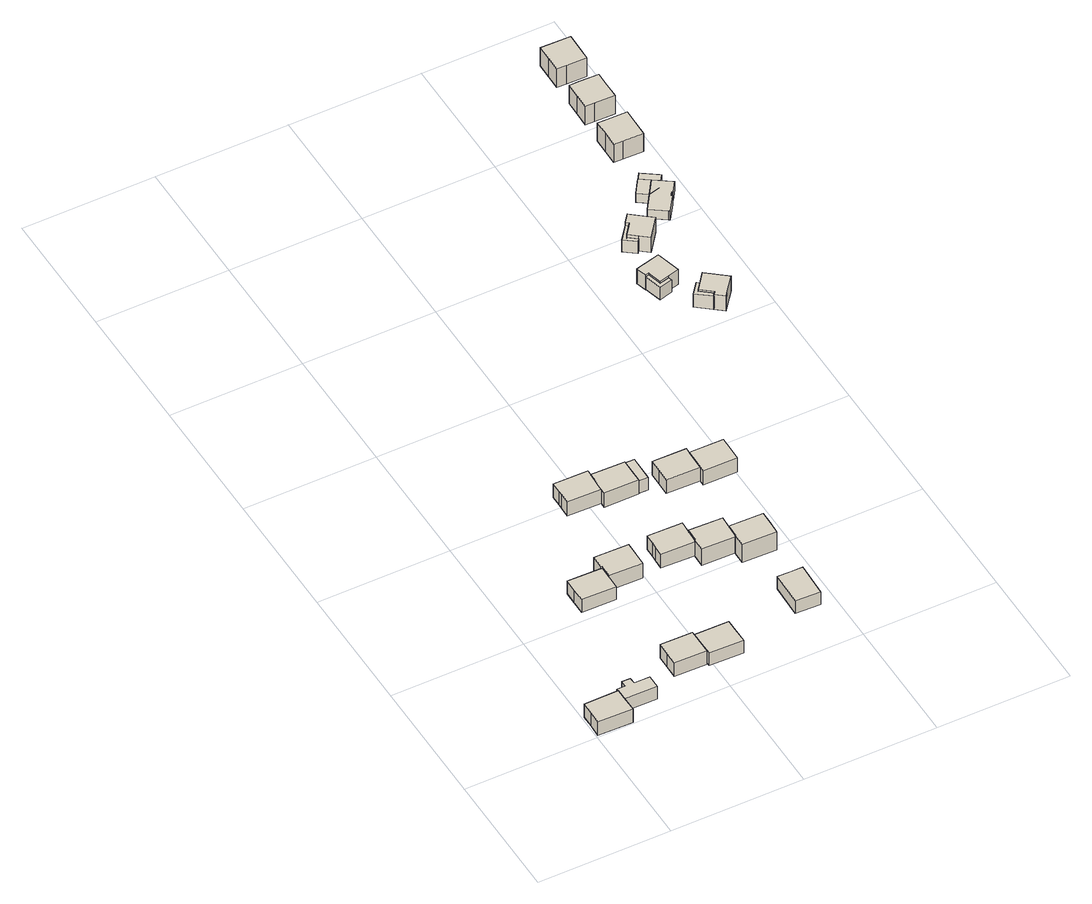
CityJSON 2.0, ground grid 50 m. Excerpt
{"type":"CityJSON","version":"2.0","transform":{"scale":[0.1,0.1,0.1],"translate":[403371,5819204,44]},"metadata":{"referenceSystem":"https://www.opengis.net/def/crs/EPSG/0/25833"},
"CityObjects":{
"building1":{"type":"Building","attributes":{"Gemeindeschluessel":"11000010","BezugspunktDach":"2200","function":"31001_1010","measuredHeight":6.68,"storeysAboveGround":1},"address":[{"country":"Germany","locality":"Berlin","thoroughfareNumber":"17","thoroughfareName":"Parchimer Straße"}],"geometry":[{"type":"Solid","lod":"1","boundaries":[[[[0,1,2,3,4,5,6]],[[7,8,9,10,11,12,13]],[[7,13,6,5]],[[8,7,5,4]],[[9,8,4,3]],[[10,9,3,2]],[[11,10,2,1]],[[12,11,1,0]],[[13,12,0,6]]]]}]},
"building2":{"type":"Building","attributes":{"Gemeindeschluessel":"11000010","BezugspunktDach":"2200","function":"31001_1010","measuredHeight":6.68,"storeysAboveGround":1},"address":[{"country":"Germany","locality":"Berlin","thoroughfareNumber":"19","thoroughfareName":"Parchimer Straße"}],"geometry":[{"type":"Solid","lod":"1","boundaries":[[[[14,15,16,17,18,19,20,21,22]],[[23,24,25,26,27,28,29,9,30]],[[23,30,22,21]],[[24,23,21,20]],[[25,24,20,19]],[[26,25,19,18]],[[27,26,18,17]],[[28,27,17,16]],[[29,28,16,15]],[[9,29,15,14]],[[30,9,14,22]]]]}]},
"building3":{"type":"Building","attributes":{"Gemeindeschluessel":"11000010","BezugspunktDach":"2200","function":"31001_1010","measuredHeight":6.75,"storeysAboveGround":1},"address":[{"country":"Germany","locality":"Berlin","thoroughfareNumber":"21","thoroughfareName":"Parchimer Straße"}],"geometry":[{"type":"Solid","lod":"1","boundaries":[[[[31,32,33,34,35,36,37]],[[38,39,40,41,42,43,44]],[[38,44,37,36]],[[39,38,36,35]],[[40,39,35,34]],[[41,40,34,33]],[[42,41,33,32]],[[43,42,32,31]],[[44,43,31,37]]]]}]},
"building4":{"type":"Building","attributes":{"Gemeindeschluessel":"11000010","function":"31001_1010"},"address":[{"country":"Germany","locality":"Berlin","thoroughfareNumber":"37, 39","thoroughfareName":"Parchimer Straße"}],"children":["building4-1","building4-2"]},
"building4-1":{"type":"BuildingPart","attributes":{"BezugspunktDach":"2200","measuredHeight":7.37,"storeysAboveGround":1},"parents":["building4"],"geometry":[{"type":"MultiSurface","lod":"1","boundaries":[[[45,46,47,48,49,50,51,52]],[[53,54,55,56,57,58,59,60]],[[53,60,52,51]],[[54,53,51,50]],[[55,54,50,49]],[[56,55,49,48]],[[57,56,48,47]],[[58,57,47,46]],[[59,58,46,45],[59,61,62,58]],[[63,61,45,52]],[[61,59,58,62]],[[60,59,61,63]]]}]},
"building4-2":{"type":"BuildingPart","attributes":{"BezugspunktDach":"2200","measuredHeight":6.48,"storeysAboveGround":1},"parents":["building4"],"geometry":[{"type":"Solid","lod":"1","boundaries":[[[[64,65,62,61,63,66,67,68]],[[69,70,60,59,58,71,72,73]],[[69,73,68,67]],[[70,69,67,66]],[[60,70,66,63]],[[71,58,62,65]],[[72,71,65,64]],[[73,72,64,68]],[[59,60,63,61]],[[58,59,61,62]]]]}]},
"building5":{"type":"Building","attributes":{"Gemeindeschluessel":"11000010","BezugspunktDach":"2200","function":"31001_1010","measuredHeight":6.2,"storeysAboveGround":1},"address":[{"country":"Germany","locality":"Berlin","thoroughfareNumber":"23","thoroughfareName":"Parchimer Straße"}],"geometry":[{"type":"Solid","lod":"1","boundaries":[[[[74,75,76,77,78,33]],[[79,80,81,82,83,84]],[[79,84,33,78]],[[80,79,78,77]],[[81,80,77,76]],[[82,81,76,75]],[[83,82,75,74]],[[84,83,74,33]]]]}]},
"building6":{"type":"Building","attributes":{"Gemeindeschluessel":"11000010","function":"31001_1010"},"address":[{"country":"Germany","locality":"Berlin","thoroughfareNumber":"41, 43","thoroughfareName":"Parchimer Straße"}],"children":["building6-1","building6-2"]},
"building6-1":{"type":"BuildingPart","attributes":{"BezugspunktDach":"2200","measuredHeight":7.15,"storeysAboveGround":1},"parents":["building6"],"geometry":[{"type":"MultiSurface","lod":"1","boundaries":[[[85,86,87,88,89,90,91,92]],[[93,94,95,96,97,98,99,100]],[[93,100,92,91]],[[101,102,93,91,90]],[[103,104,105,104,106,101,90,89]],[[107,94,108]],[[96,95,89,88]],[[97,96,88,87]],[[98,97,87,86]],[[99,98,86,85]],[[100,99,85,92]],[[94,93,102,101]],[[95,105,104,103]],[[107,108,106,104,105]],[[108,94,101,106]]]}]},
"building6-2":{"type":"BuildingPart","attributes":{"BezugspunktDach":"2200","measuredHeight":6.88,"storeysAboveGround":1},"parents":["building6"],"geometry":[{"type":"MultiSurface","lod":"1","boundaries":[[[102,106,104,103,109,110,111,112,113,114]],[[115,116,117,118,96,95,105,108,93,119]],[[115,119,114,113]],[[116,115,113,112]],[[117,116,112,111]],[[118,117,111,110]],[[96,118,110,109]],[[95,96,109,103]],[[119,93,102,114]],[[105,95,103,104]],[[108,105,104,106]],[[93,94,101,102]],[[108,106,101,94]]]}]},
"building7":{"type":"Building","attributes":{"Gemeindeschluessel":"11000010","function":"31001_1010"},"address":[{"country":"Germany","locality":"Berlin","thoroughfareNumber":"31, 33, 35","thoroughfareName":"Parchimer Straße"}],"children":["building7-1","building7-2","building7-3"]},
"building7-1":{"type":"BuildingPart","attributes":{"BezugspunktDach":"2200","measuredHeight":8.89,"storeysAboveGround":1},"parents":["building7"],"geometry":[{"type":"MultiSurface","lod":"1","boundaries":[[[120,121,122,123,124,125,126,127]],[[128,129,130,131,132,133,134,135]],[[128,135,127,126]],[[129,128,126,125]],[[130,136,137,129,125,124]],[[138,136,130,124,123]],[[132,131,123,122]],[[133,132,122,121]],[[134,133,121,120]],[[135,134,120,127]],[[129,137,136,130]],[[131,130,136,138]]]}]},
"building7-2":{"type":"BuildingPart","attributes":{"BezugspunktDach":"2200","measuredHeight":6.75,"storeysAboveGround":1},"parents":["building7"],"geometry":[{"type":"Solid","lod":"1","boundaries":[[[[139,140,141,142,143,144,145,146,147,148]],[[149,150,151,152,153,154,155,156,157,158]],[[149,158,148,147]],[[150,149,147,146]],[[151,150,146,145]],[[152,151,145,144]],[[153,152,144,143]],[[154,153,143,142]],[[158,157,139,148]],[[155,154,142,141]],[[156,155,141,140]],[[157,156,140,139]]]]}]},
"building7-3":{"type":"BuildingPart","attributes":{"BezugspunktDach":"2200","measuredHeight":8.24,"storeysAboveGround":1},"parents":["building7"],"geometry":[{"type":"MultiSurface","lod":"1","boundaries":[[[137,136,138,159,160,161,162,163,164,165]],[[166,157,156,154,167,168,131,130,129,169]],[[166,169,165,164]],[[157,166,164,163]],[[140,139,163,162]],[[142,141,140,162,161]],[[154,156,155]],[[167,154,161,160]],[[168,167,160,159]],[[131,168,159,138]],[[169,129,137,165]],[[156,157,139,140]],[[154,155,141,142]],[[155,156,140,141]],[[130,131,138,136]],[[129,130,136,137]]]}]},
"building8":{"type":"Building","attributes":{"Gemeindeschluessel":"11000010","BezugspunktDach":"2200","function":"31001_1010","measuredHeight":6.18,"storeysAboveGround":1},"address":[{"country":"Germany","locality":"Berlin","thoroughfareNumber":"29","thoroughfareName":"Parchimer Straße"}],"geometry":[{"type":"Solid","lod":"1","boundaries":[[[[170,171,172,173,174]],[[175,176,177,178,179]],[[175,179,174,173]],[[176,175,173,172]],[[177,176,172,171]],[[178,177,171,170]],[[179,178,170,174]]]]}]},
"building9":{"type":"Building","attributes":{"Gemeindeschluessel":"11000010","BezugspunktDach":"2200","function":"31001_2463","measuredHeight":5.62,"storeysAboveGround":1},"address":[{"country":"Germany","locality":"Berlin","thoroughfareNumber":"43 (1)","thoroughfareName":"Parchimer Straße"}],"geometry":[{"type":"Solid","lod":"1","boundaries":[[[[180,181,182,183]],[[184,185,186,187]],[[184,187,183,182]],[[185,184,182,181]],[[186,185,181,180]],[[187,186,180,183]]]]}]},
"building10":{"type":"Building","attributes":{"Gemeindeschluessel":"11000010","function":"31001_1010"},"address":[{"country":"Germany","locality":"Berlin","thoroughfareNumber":"45, 47","thoroughfareName":"Parchimer Straße"}],"children":["building10-1","building10-2"]},
"building10-1":{"type":"BuildingPart","attributes":{"BezugspunktDach":"2200","measuredHeight":6.9,"storeysAboveGround":1},"parents":["building10"],"geometry":[{"type":"MultiSurface","lod":"1","boundaries":[[[188,189,190,191,192,193]],[[194,195,196,197,198,199]],[[200,201,202,199,193,192]],[[203,204,200,194,192,191]],[[196,195,191,190]],[[197,196,190,189]],[[198,197,189,188]],[[199,198,188,193]],[[194,202,201,200]],[[195,205,204,203]],[[205,194,200,204]]]}]},
"building10-2":{"type":"BuildingPart","attributes":{"BezugspunktDach":"2200","measuredHeight":6.87,"storeysAboveGround":1},"parents":["building10"],"geometry":[{"type":"MultiSurface","lod":"1","boundaries":[[[201,204,203,206,207,208,209]],[[210,211,212,195,205,202,213]],[[210,213,209,208]],[[211,210,208,207]],[[212,211,207,206]],[[195,212,206,203]],[[205,194,202]],[[213,202,201,209]],[[205,195,203,204]],[[202,194,200,201]],[[200,194,205,204]]]}]},
"building11":{"type":"Building","attributes":{"Gemeindeschluessel":"11000010","BezugspunktDach":"2200","function":"51009_1610","measuredHeight":5.67,"storeysAboveGround":0},"address":[{"country":"Germany","locality":"Berlin"}],"geometry":[{"type":"Solid","lod":"1","boundaries":[[[[214,215,216,217,218,219]],[[220,221,222,223,224,225]],[[220,225,219,218]],[[221,220,218,217]],[[222,221,217,216]],[[223,222,216,215]],[[224,223,215,214]],[[225,224,214,219]]]]}]},
"building12":{"type":"Building","attributes":{"Gemeindeschluessel":"11000010","BezugspunktDach":"2200","function":"31001_1010","measuredHeight":8.1,"storeysAboveGround":2},"address":[{"country":"Germany","locality":"Berlin","thoroughfareNumber":"51A","thoroughfareName":"Parchimer Straße"}],"geometry":[{"type":"Solid","lod":"1","boundaries":[[[[226,227,228,229,230,231,232,233]],[[234,235,236,237,238,239,240,241]],[[234,241,233,232]],[[235,234,232,231]],[[236,235,231,230]],[[237,236,230,229]],[[238,237,229,228]],[[239,238,228,227]],[[240,239,227,226]],[[241,240,226,233]]]]}]},
"building13":{"type":"Building","attributes":{"Gemeindeschluessel":"11000010","BezugspunktDach":"2200","function":"51009_1610","measuredHeight":6.22,"storeysAboveGround":0},"address":[{"country":"Germany","locality":"Berlin"}],"geometry":[{"type":"Solid","lod":"1","boundaries":[[[[242,243,244,245,246,247]],[[248,249,250,251,252,253]],[[248,253,247,246]],[[249,248,246,245]],[[250,249,245,244]],[[251,250,244,243]],[[252,251,243,242]],[[253,252,242,247]]]]}]},
"building14":{"type":"Building","attributes":{"Gemeindeschluessel":"11000010","BezugspunktDach":"2200","function":"51009_1610","measuredHeight":5.51,"storeysAboveGround":0},"address":[{"country":"Germany","locality":"Berlin"}],"geometry":[{"type":"Solid","lod":"1","boundaries":[[[[254,255,256,257,258,259]],[[260,261,262,263,264,265]],[[260,265,259,258]],[[261,260,258,257]],[[262,261,257,256]],[[263,262,256,255]],[[264,263,255,254]],[[265,264,254,259]]]]}]},
"building15":{"type":"Building","attributes":{"Gemeindeschluessel":"11000010","BezugspunktDach":"2200","function":"31001_1010","measuredHeight":7.99,"storeysAboveGround":2},"address":[{"country":"Germany","locality":"Berlin","thoroughfareNumber":"51","thoroughfareName":"Parchimer Straße"}],"geometry":[{"type":"Solid","lod":"1","boundaries":[[[[266,267,268,269,270,271,272,273]],[[274,275,276,277,278,279,280,281]],[[274,281,273,272]],[[275,274,272,271]],[[276,275,271,270]],[[277,276,270,269]],[[278,277,269,268]],[[279,278,268,267]],[[280,279,267,266]],[[281,280,266,273]]]]}]},
"building16":{"type":"Building","attributes":{"Gemeindeschluessel":"11000010","BezugspunktDach":"2200","function":"31001_1010","measuredHeight":7.92,"storeysAboveGround":2},"address":[{"country":"Germany","locality":"Berlin","thoroughfareNumber":"51B","thoroughfareName":"Parchimer Straße"}],"geometry":[{"type":"Solid","lod":"1","boundaries":[[[[282,283,284,285,286,287,288,289]],[[290,291,292,293,294,295,296,297]],[[290,297,289,288]],[[291,290,288,287]],[[292,291,287,286]],[[293,292,286,285]],[[294,293,285,284]],[[295,294,284,283]],[[296,295,283,282]],[[297,296,282,289]]]]}]},
"building17":{"type":"Building","attributes":{"Gemeindeschluessel":"11000010","function":"31001_1010"},"address":[{"country":"Germany","locality":"Berlin","thoroughfareNumber":"53B","thoroughfareName":"Parchimer Straße"}],"children":["building17-1","building17-2"]},
"building17-1":{"type":"BuildingPart","attributes":{"BezugspunktDach":"2200","measuredHeight":4.77,"storeysAboveGround":1},"parents":["building17"],"geometry":[{"type":"Solid","lod":"1","boundaries":[[[[298,299,300,301,302,303,304,305,306,307,308,309,310]],[[311,312,313,314,315,316,317,318,319,320,321,322,323]],[[311,323,310,309]],[[312,311,309,308]],[[313,312,308,307]],[[314,313,307,306]],[[315,314,306,305]],[[316,315,305,304]],[[317,316,304,303]],[[318,317,303,302]],[[319,318,302,301]],[[320,319,301,300]],[[321,320,300,299]],[[322,321,299,298]],[[323,322,298,310]]]]}]},
"building17-2":{"type":"BuildingPart","attributes":{"BezugspunktDach":"2200","measuredHeight":4.53,"storeysAboveGround":1},"parents":["building17"],"geometry":[{"type":"Solid","lod":"1","boundaries":[[[[309,324,308,325,326]],[[327,312,328,311,329]],[[327,329,326,325]],[[312,327,325,308]],[[328,312,308,324]],[[311,328,324,309]],[[329,311,309,326]]]]}]},
"building18":{"type":"Building","attributes":{"Gemeindeschluessel":"11000010","BezugspunktDach":"2200","function":"31001_2463","measuredHeight":2.42,"storeysAboveGround":1},"address":[{"country":"Germany","locality":"Berlin","thoroughfareNumber":"53B (1)","thoroughfareName":"Parchimer Straße"}],"geometry":[{"type":"Solid","lod":"1","boundaries":[[[[330,331,332,333,334]],[[335,336,337,338,339]],[[335,339,334,333]],[[336,335,333,332]],[[337,336,332,331]],[[338,337,331,330]],[[339,338,330,334]]]]}]},
"building19":{"type":"Building","attributes":{"Gemeindeschluessel":"11000010","BezugspunktDach":"2200","function":"31001_1010","measuredHeight":8.46,"storeysAboveGround":3},"address":[{"country":"Germany","locality":"Berlin","thoroughfareNumber":"61, 63","thoroughfareName":"Parchimer Straße"}],"geometry":[{"type":"Solid","lod":"1","boundaries":[[[[340,341,342,343,344,345,346,347]],[[348,349,350,351,352,353,354,355]],[[348,355,347,346]],[[349,348,346,345]],[[350,349,345,344]],[[351,350,344,343]],[[352,351,343,342]],[[353,352,342,341]],[[354,353,341,340]],[[355,354,340,347]]]]}]},
"building20":{"type":"Building","attributes":{"Gemeindeschluessel":"11000010","BezugspunktDach":"2200","function":"31001_1010","measuredHeight":8.45,"storeysAboveGround":3},"address":[{"country":"Germany","locality":"Berlin","thoroughfareNumber":"65, 73","thoroughfareName":"Parchimer Straße"}],"geometry":[{"type":"Solid","lod":"1","boundaries":[[[[356,357,358,359,360,361,362,363]],[[364,365,366,367,368,369,370,371]],[[364,371,363,362]],[[365,364,362,361]],[[366,365,361,360]],[[367,366,360,359]],[[368,367,359,358]],[[369,368,358,357]],[[370,369,357,356]],[[371,370,356,363]]]]}]},
"building21":{"type":"Building","attributes":{"Gemeindeschluessel":"11000010","BezugspunktDach":"2200","function":"31001_1010","measuredHeight":8.47,"storeysAboveGround":3},"address":[{"country":"Germany","locality":"Berlin","thoroughfareNumber":"75, 77","thoroughfareName":"Parchimer Straße"}],"geometry":[{"type":"Solid","lod":"1","boundaries":[[[[372,373,374,375,376,377,378,379]],[[380,381,382,383,384,385,386,387]],[[380,387,379,378]],[[381,380,378,377]],[[382,381,377,376]],[[383,382,376,375]],[[384,383,375,374]],[[385,384,374,373]],[[386,385,373,372]],[[387,386,372,379]]]]}]}
},
"vertices":[
[138,5,64],[138,13,64],[137,54,64],[137,104,64],[10,103,64],[9,56,64],[7,8,64],[9,56,3],[10,103,3],[137,104,3],[137,54,3],[138,13,3],[138,5,3],[7,8,3],
[137,104,61],[137,64,61],[261,62,61],[261,113,61],[202,114,61],[201,137,61],[170,138,61],[170,115,61],[137,115,61],[170,115,3],[170,138,3],[201,137,3],[202,114,3],[261,113,3],[261,62,3],[137,64,3],[137,115,3],
[476,114,77],[476,164,77],[476,201,77],[476,213,77],[356,215,77],[355,166,77],[355,117,77],[355,166,15],[356,215,15],[476,213,15],[476,201,15],[476,164,15],[476,114,15],[355,117,15],
[370,633,71],[369,584,71],[493,581,71],[494,630,71],[495,680,71],[365,683,71],[365,634,71],[365,633,71],[365,634,3],[365,683,3],[495,680,3],[494,630,3],[493,581,3],[369,584,3],[370,633,3],[365,633,3],[370,633,62],[369,584,62],[365,633,62],
[368,534,62],[369,583,62],[241,636,62],[240,587,62],[239,537,62],[240,587,3],[241,636,3],[369,583,3],[368,534,3],[239,537,3],
[476,151,77],[477,102,77],[606,98,77],[605,149,77],[605,200,77],[605,200,20],[605,149,20],[606,98,20],[477,102,20],[476,151,20],[476,201,20],
[667,923,77],[667,971,77],[668,1019,77],[542,1022,77],[541,1022,77],[540,973,77],[539,944,77],[538,924,77],[539,944,12],[540,973,12],[541,1022,12],[542,1022,12],[668,1019,12],[667,971,12],[667,923,12],[538,924,12],[540,973,76],[539,944,76],[541,1022,76],[541,1001,76],[541,1001,12],[540,985,76],[541,995,12],[540,985,12],
[542,1022,76],[542,1042,76],[414,1044,76],[414,1004,76],[413,987,76],[412,947,76],[413,987,12],[414,1004,12],[414,1044,12],[542,1042,12],[412,947,12],
[935,470,100],[937,519,100],[938,568,100],[813,571,100],[811,523,100],[808,523,100],[808,522,100],[807,473,100],[808,522,17],[808,523,17],[811,523,17],[813,571,17],[938,568,17],[937,519,17],[935,470,17],[807,473,17],[811,523,92],[808,523,92],[813,571,92],
[686,577,80],[689,577,80],[691,614,80],[691,625,80],[692,638,80],[694,675,80],[564,678,80],[563,641,80],[562,617,80],[561,580,80],[562,617,17],[563,641,17],[564,678,17],[694,675,17],[692,638,17],[691,625,17],[691,614,17],[689,577,17],[686,577,17],[561,580,17],
[813,572,92],[815,621,92],[691,625,92],[689,577,92],[686,577,92],[686,575,92],[684,526,92],[686,575,17],[815,621,17],[813,572,17],[684,526,17],
[925,154,100],[930,285,100],[883,286,100],[836,287,100],[831,158,100],[836,287,43],[883,286,43],[930,285,43],[925,154,43],[831,158,43],
[702,922,72],[704,1019,72],[668,1019,72],[667,923,72],[668,1019,16],[704,1019,16],[702,922,16],[667,923,16],
[990,837,99],[991,886,99],[992,935,99],[864,937,99],[863,888,99],[862,838,99],[863,888,35],[864,937,35],[992,935,35],[991,886,35],[990,837,35],[862,838,35],[863,888,98],[862,858,98],[862,858,35],[864,937,98],[864,908,98],[864,908,35],
[865,957,98],[738,959,98],[737,911,98],[736,862,98],[737,911,35],[738,959,35],[865,957,35],[736,862,35],
[1151,1652,106],[1202,1665,106],[1198,1678,106],[1161,1669,106],[1147,1722,106],[1133,1718,106],[1147,1722,49],[1161,1669,49],[1198,1678,49],[1202,1665,49],[1151,1652,49],[1133,1718,49],
[1133,1718,115],[1147,1722,115],[1161,1669,115],[1198,1678,115],[1239,1689,115],[1215,1781,115],[1137,1761,115],[1122,1757,115],[1137,1761,47],[1215,1781,47],[1239,1689,47],[1198,1678,47],[1161,1669,47],[1147,1722,47],[1133,1718,47],[1122,1757,47],
[1284,1527,110],[1293,1538,110],[1250,1573,110],[1274,1603,110],[1264,1612,110],[1230,1570,110],[1264,1612,48],[1274,1603,48],[1250,1573,48],[1293,1538,48],[1284,1527,48],[1230,1570,48],
[1199,1889,90],[1207,1900,90],[1176,1924,90],[1210,1967,90],[1199,1976,90],[1157,1922,90],[1199,1976,35],[1210,1967,35],[1176,1924,35],[1207,1900,35],[1199,1889,35],[1157,1922,35],
[1293,1538,117],[1284,1527,117],[1316,1502,117],[1325,1513,117],[1375,1576,117],[1300,1636,117],[1274,1603,117],[1250,1573,117],[1274,1603,49],[1300,1636,49],[1375,1576,49],[1325,1513,49],[1316,1502,49],[1284,1527,49],[1293,1538,49],[1250,1573,49],
[1207,1900,103],[1240,1874,103],[1298,1949,103],[1235,1999,103],[1224,2008,103],[1199,1976,103],[1210,1967,103],[1176,1924,103],[1210,1967,34],[1199,1976,34],[1224,2008,34],[1235,1999,34],[1298,1949,34],[1240,1874,34],[1207,1900,34],[1176,1924,34],
[1365,1979,74],[1369,1976,74],[1411,2036,74],[1407,2039,74],[1409,2043,74],[1417,2054,74],[1421,2051,74],[1449,2091,74],[1445,2094,74],[1410,2118,74],[1385,2135,74],[1346,2078,74],[1306,2020,74],[1346,2078,34],[1385,2135,34],[1410,2118,34],[1445,2094,34],[1449,2091,34],[1421,2051,34],[1417,2054,34],[1409,2043,34],[1407,2039,34],[1411,2036,34],[1369,1976,34],[1365,1979,34],[1306,2020,34],
[1390,2090,74],[1348,2161,74],[1309,2104,74],[1348,2161,34],[1390,2090,34],[1309,2104,34],
[1410,2118,59],[1434,2153,59],[1427,2158,59],[1372,2196,59],[1348,2161,59],[1372,2196,35],[1427,2158,35],[1434,2153,35],[1410,2118,35],[1348,2161,35],
[1372,2302,117],[1447,2300,117],[1448,2357,117],[1449,2414,117],[1374,2415,117],[1338,2416,117],[1337,2359,117],[1336,2303,117],[1337,2359,33],[1338,2416,33],[1374,2415,33],[1449,2414,33],[1448,2357,33],[1447,2300,33],[1372,2302,33],[1336,2303,33],
[1376,2501,117],[1451,2500,117],[1452,2557,117],[1453,2613,117],[1378,2615,117],[1342,2615,117],[1341,2559,117],[1340,2502,117],[1341,2559,33],[1342,2615,33],[1378,2615,33],[1453,2613,33],[1452,2557,33],[1451,2500,33],[1376,2501,33],[1340,2502,33],
[1380,2701,117],[1455,2699,117],[1456,2756,117],[1457,2813,117],[1382,2814,117],[1345,2815,117],[1344,2758,117],[1343,2701,117],[1344,2758,32],[1345,2815,32],[1382,2814,32],[1457,2813,32],[1456,2756,32],[1455,2699,32],[1380,2701,32],[1343,2701,32]
]}
